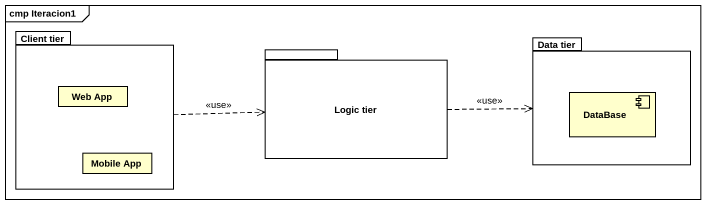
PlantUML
@startuml
mainframe cmp Iteracion1
allowmixing
hide circle
hide empty members
package "Client tier" as Client_tier {
  class "Web App" as Web_App
  class "Mobile App" as Mobile_App
}
package "Logic tier" as Logic_tier {
}
package "Data tier" as Data_tier {
  component "DataBase" as DataBase_
}
Client_tier .right.> Logic_tier : <<use>>
Logic_tier .right.> Data_tier : <<use>>
@enduml
